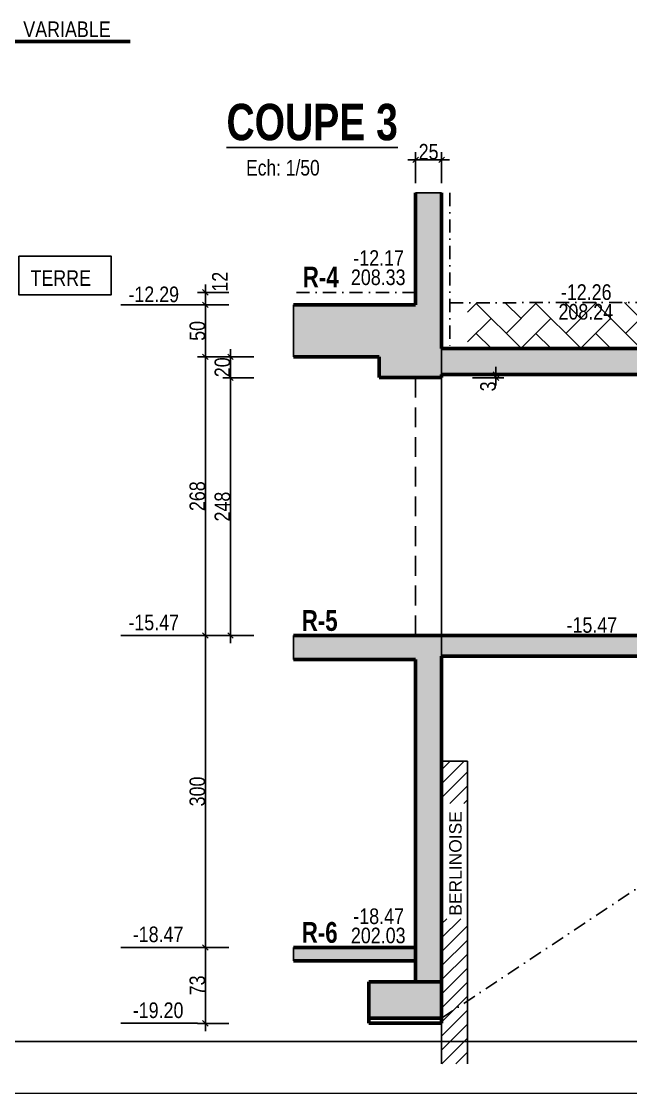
# Model space of a CAD drawing. Header units: millimetres. Extents: x 11663 to 22207, y 4553 to 8762.
# Drawn here: x 17420 to 18006, y 4553 to 5585 of the extents above; entities that cross this region are included whole.
import ezdxf
from ezdxf.enums import TextEntityAlignment as Align

# ---------------------------------------------------------------- set-up
doc = ezdxf.new("R2010")
doc.units = ezdxf.units.MM
doc.linetypes.add('CACHEX2', pattern=[19.05, 12.7, -6.35])
doc.linetypes.add('TIRETPTX2', pattern=[50.8, 25.4, -12.7, 0, -12.7])
for name, color, linetype in [('01_cote_gen', 4, 'Continuous'), ('01_linteaux', 2, 'Continuous'), ('01_poch_BN', 9, 'Continuous'), ('01_poch_murs', 253, 'Continuous'), ('01_texte', 230, 'Continuous'), ('AA_COTES', 2, 'Continuous')]:
    doc.layers.add(name, color=color, linetype=linetype)
doc.layers.add('01_murs_coup', color=5, linetype='Continuous', lineweight=60)
doc.styles.add('ARIAL NA', font='ARIALN.TTF')
doc.styles.add('impact', font='impact.ttf')
doc.styles.add('MATTE_TXT', font='arial.ttf')
doc.styles.add('STYLE2', font='ARIALN.TTF')
doc.dimstyles.new('JB50', dxfattribs={"dimscale": 0.1, "dimtxt": 150, "dimasz": 15, "dimexe": 0.1, "dimexo": 0.1, "dimgap": 0.09, "dimtad": 1, "dimdec": 1, "dimdsep": 46, "dimtxsty": 'STYLE2', "dimblk1": 'BOND_G', "dimblk2": 'BOND_D', "dimsah": 1, "dimcen": 1.5, "dimdle": 0.01, "dimse1": 1, "dimse2": 1, "dimclrd": 4, "dimclre": 2, "dimclrt": 6, "dimazin": 2, "dimtfac": 2.333333, "dimtdec": 1, "dimtix": 1, "dimtmove": 2, "dimatfit": 3, "dimldrblk": 'BOND_G', "dimfxl": 1, "dimtolj": 1, "dimtzin": 0, "dimarcsym": 0})

# ---------------------------------------------------------------- blocks, each defined once
blk = doc.blocks.new('BOND_G')
at = {"layer": 'AA_COTES', "color": 0}
for p, q in [((0, -5), (0, 15)), ((5, 0), (-5, 0)), ((1.77, 1.77), (-1.77, -1.77))]:
    blk.add_line(p, q, dxfattribs=at)
blk = doc.blocks.new('BOND_D')
at = {"layer": 'AA_COTES', "color": 0}
for p, q in [((5, 0), (-5, 0)), ((-1.77, -1.77), (1.77, 1.77)), ((0, 5), (0, -15))]:
    blk.add_line(p, q, dxfattribs=at)
blk = doc.blocks.new('*D246')
at = {"layer": '01_cote_gen', "color": 4, "lineweight": -2, "transparency": 16777216}
blk.add_line((17596.6, 5313.4), (17596.6, 5322.4), dxfattribs=at)
at = {"layer": 'Defpoints', "color": 0, "transparency": 16777216}
for p in [(17596.6, 5323.9), (17634.5, 5323.9), (17634.5, 5311.9)]:
    blk.add_point(p, dxfattribs=at)
at = {"layer": '01_cote_gen', "color": 4, "lineweight": -2, "transparency": 16777216, "xscale": 1.5, "yscale": 1.5, "zscale": 1.5}
for name, p, rotation in [('BOND_D', (17596.6, 5323.9), 90), ('BOND_G', (17596.6, 5311.9), 270)]:
    blk.add_blockref(name, p, dxfattribs=dict(at, rotation=rotation))
at = {"layer": '01_cote_gen', "color": 6, "transparency": 16777216, "insert": (17610.5, 5334.2), "char_height": 15, "attachment_point": 5, "rotation": 90, "style": 'STYLE2'}
blk.add_mtext('\\A1;12', dxfattribs=at)
blk = doc.blocks.new('*D247')
at = {"layer": '01_cote_gen', "color": 4, "lineweight": -2, "transparency": 16777216}
blk.add_line((17620.7, 4995.4), (17620.7, 5240.4), dxfattribs=at)
at = {"layer": 'Defpoints', "color": 0, "transparency": 16777216}
for p in [(17620.7, 5241.9), (17742.5, 5241.9), (17708.2, 4993.9)]:
    blk.add_point(p, dxfattribs=at)
at = {"layer": '01_cote_gen', "color": 4, "lineweight": -2, "transparency": 16777216, "xscale": 1.5, "yscale": 1.5, "zscale": 1.5}
for name, p, rotation in [('BOND_D', (17620.7, 5241.9), 90), ('BOND_G', (17620.7, 4993.9), 270)]:
    blk.add_blockref(name, p, dxfattribs=dict(at, rotation=rotation))
at = {"layer": '01_cote_gen', "color": 6, "transparency": 16777216, "insert": (17613, 5117.9), "char_height": 15, "attachment_point": 5, "rotation": 90, "style": 'STYLE2'}
blk.add_mtext('\\A1;248', dxfattribs=at)
blk = doc.blocks.new('*D242')
at = {"layer": '01_cote_gen', "color": 4, "lineweight": -2, "transparency": 16777216}
blk.add_line((17596.6, 4695.4), (17596.6, 4992.4), dxfattribs=at)
at = {"layer": 'Defpoints', "color": 0, "transparency": 16777216}
for p in [(17596.6, 4993.9), (17651.7, 4993.9), (17642.6, 4693.9)]:
    blk.add_point(p, dxfattribs=at)
at = {"layer": '01_cote_gen', "color": 4, "lineweight": -2, "transparency": 16777216, "xscale": 1.5, "yscale": 1.5, "zscale": 1.5}
for name, p, rotation in [('BOND_D', (17596.6, 4993.9), 90), ('BOND_G', (17596.6, 4693.9), 270)]:
    blk.add_blockref(name, p, dxfattribs=dict(at, rotation=rotation))
at = {"layer": '01_cote_gen', "color": 6, "transparency": 16777216, "insert": (17588.9, 4843.9), "char_height": 15, "attachment_point": 5, "rotation": 90, "style": 'STYLE2'}
blk.add_mtext('\\A1;300', dxfattribs=at)
blk = doc.blocks.new('*D243')
at = {"layer": '01_cote_gen', "color": 4, "lineweight": -2, "transparency": 16777216}
blk.add_line((17596.6, 4622.4), (17596.6, 4692.4), dxfattribs=at)
at = {"layer": 'Defpoints', "color": 0, "transparency": 16777216}
for p in [(17596.6, 4693.9), (17717, 4693.9), (17750.1, 4620.9)]:
    blk.add_point(p, dxfattribs=at)
at = {"layer": '01_cote_gen', "color": 4, "lineweight": -2, "transparency": 16777216, "xscale": 1.5, "yscale": 1.5, "zscale": 1.5}
for name, p, rotation in [('BOND_D', (17596.6, 4693.9), 90), ('BOND_G', (17596.6, 4620.9), 270)]:
    blk.add_blockref(name, p, dxfattribs=dict(at, rotation=rotation))
at = {"layer": '01_cote_gen', "color": 6, "transparency": 16777216, "insert": (17588.9, 4657.4), "char_height": 15, "attachment_point": 5, "rotation": 90, "style": 'STYLE2'}
blk.add_mtext('\\A1;73', dxfattribs=at)
blk = doc.blocks.new('*D245')
at = {"layer": '01_cote_gen', "color": 4, "lineweight": -2, "transparency": 16777216}
blk.add_line((17596.6, 5263.4), (17596.6, 5310.4), dxfattribs=at)
at = {"layer": 'Defpoints', "color": 0, "transparency": 16777216}
for p in [(17596.6, 5311.9), (17682.5, 5311.9), (17682.5, 5261.9)]:
    blk.add_point(p, dxfattribs=at)
at = {"layer": '01_cote_gen', "color": 4, "lineweight": -2, "transparency": 16777216, "xscale": 1.5, "yscale": 1.5, "zscale": 1.5}
for name, p, rotation in [('BOND_D', (17596.6, 5311.9), 90), ('BOND_G', (17596.6, 5261.9), 270)]:
    blk.add_blockref(name, p, dxfattribs=dict(at, rotation=rotation))
at = {"layer": '01_cote_gen', "color": 6, "transparency": 16777216, "insert": (17588.9, 5286.9), "char_height": 15, "attachment_point": 5, "rotation": 90, "style": 'STYLE2'}
blk.add_mtext('\\A1;50', dxfattribs=at)
blk = doc.blocks.new('*D244')
at = {"layer": '01_cote_gen', "color": 4, "lineweight": -2, "transparency": 16777216}
blk.add_line((17596.6, 4995.4), (17596.6, 5260.4), dxfattribs=at)
at = {"layer": 'Defpoints', "color": 0, "transparency": 16777216}
for p in [(17596.6, 5261.9), (17682.5, 5261.9), (17724.2, 4993.9)]:
    blk.add_point(p, dxfattribs=at)
at = {"layer": '01_cote_gen', "color": 4, "lineweight": -2, "transparency": 16777216, "xscale": 1.5, "yscale": 1.5, "zscale": 1.5}
for name, p, rotation in [('BOND_D', (17596.6, 5261.9), 90), ('BOND_G', (17596.6, 4993.9), 270)]:
    blk.add_blockref(name, p, dxfattribs=dict(at, rotation=rotation))
at = {"layer": '01_cote_gen', "color": 6, "transparency": 16777216, "insert": (17588.9, 5127.9), "char_height": 15, "attachment_point": 5, "rotation": 90, "style": 'STYLE2'}
blk.add_mtext('\\A1;268', dxfattribs=at)
blk = doc.blocks.new('*D248')
at = {"layer": '01_cote_gen', "color": 4, "lineweight": -2, "transparency": 16777216}
blk.add_line((17620.7, 5243.4), (17620.7, 5260.4), dxfattribs=at)
at = {"layer": 'Defpoints', "color": 0, "transparency": 16777216}
for p in [(17620.7, 5261.9), (17652.8, 5261.9), (17628.2, 5241.9)]:
    blk.add_point(p, dxfattribs=at)
at = {"layer": '01_cote_gen', "color": 4, "lineweight": -2, "transparency": 16777216, "xscale": 1.5, "yscale": 1.5, "zscale": 1.5}
for name, p, rotation in [('BOND_D', (17620.7, 5261.9), 90), ('BOND_G', (17620.7, 5241.9), 270)]:
    blk.add_blockref(name, p, dxfattribs=dict(at, rotation=rotation))
at = {"layer": '01_cote_gen', "color": 6, "transparency": 16777216, "insert": (17613, 5251.9), "char_height": 15, "attachment_point": 5, "rotation": 90, "style": 'STYLE2'}
blk.add_mtext('\\A1;20', dxfattribs=at)
blk = doc.blocks.new('*D353')
at = {"layer": '01_cote_gen', "color": 4, "lineweight": -2, "transparency": 16777216}
blk.add_line((17800.3, 5451.4), (17822.3, 5451.4), dxfattribs=at)
at = {"layer": 'Defpoints', "color": 0, "transparency": 16777216}
for p in [(17823.8, 5451.4), (17798.8, 5419.6), (17823.8, 5419.6)]:
    blk.add_point(p, dxfattribs=at)
at = {"layer": '01_cote_gen', "color": 4, "lineweight": -2, "transparency": 16777216, "xscale": 1.5, "yscale": 1.5, "zscale": 1.5, "rotation": 180}
blk.add_blockref('BOND_G', (17798.8, 5451.4), dxfattribs=at)
at = {"layer": '01_cote_gen', "color": 4, "lineweight": -2, "transparency": 16777216, "xscale": 1.5, "yscale": 1.5, "zscale": 1.5}
blk.add_blockref('BOND_D', (17823.8, 5451.4), dxfattribs=at)
at = {"layer": '01_cote_gen', "color": 6, "transparency": 16777216, "insert": (17811.3, 5459.1), "char_height": 15, "attachment_point": 5, "style": 'STYLE2'}
blk.add_mtext('\\A1;25', dxfattribs=at)
blk = doc.blocks.new('*D307')
at = {"layer": '01_cote_gen', "color": 4, "lineweight": -2, "transparency": 16777216}
for p, q in [((17876.1, 5246.4), (17876.1, 5247.9)), ((17876.1, 5241.9), (17876.1, 5244.9)), ((17876.1, 5240.4), (17876.1, 5238.9))]:
    blk.add_line(p, q, dxfattribs=at)
at = {"layer": 'Defpoints', "color": 0, "transparency": 16777216}
for p in [(17823.8, 5244.9), (17823.8, 5241.9), (17876.1, 5244.9)]:
    blk.add_point(p, dxfattribs=at)
at = {"layer": '01_cote_gen', "color": 4, "lineweight": -2, "transparency": 16777216, "xscale": 1.5, "yscale": 1.5, "zscale": 1.5}
for name, p, rotation in [('BOND_D', (17876.1, 5244.9), 270), ('BOND_G', (17876.1, 5241.9), 90)]:
    blk.add_blockref(name, p, dxfattribs=dict(at, rotation=rotation))
at = {"layer": '01_cote_gen', "color": 6, "transparency": 16777216, "insert": (17868.5, 5233.5), "char_height": 15, "attachment_point": 5, "rotation": 90, "style": 'STYLE2'}
blk.add_mtext('\\A1;3', dxfattribs=at)

msp = doc.modelspace()

# ---------------------------------------------------------------- hatches: boundary and pattern name
at = {"layer": '01_poch_BN'}
h = msp.add_hatch(color=256, dxfattribs=at)
h.dxf.hatch_style = 1
h.paths.add_polyline_path([(18388.83, 5331.92), (18388.83, 5336.92), (18363.83, 5334.92), (18363.83, 5329.92), (18363.83, 5269.92), (17823.83, 5269.92), (17823.83, 5419.61), (17798.83, 5419.61), (17798.83, 5311.92), (17681.41, 5311.92), (17681.41, 5261.92), (17763.83, 5261.92), (17763.83, 5241.92), (17798.83, 5241.92), (17823.83, 5241.92), (17823.83, 5244.92), (18363.83, 5244.92), (18363.83, 4968.9), (18318.83, 4968.9), (18318.83, 4933.89), (18388.83, 4933.89)])
h.paths.add_polyline_path([(18363.83, 4993.92), (17681.41, 4993.92), (17681.41, 4970.92), (17798.83, 4970.92), (17798.83, 4660.92), (17823.83, 4660.92), (17823.83, 4973.92), (18363.83, 4973.92)])
h.paths.add_polyline_path([(17798.83, 4693.92), (17681.41, 4693.92), (17681.41, 4680.92), (17798.83, 4680.92)], flags=17)
h.paths.add_polyline_path([(17823.83, 4660.92), (17753.83, 4660.92), (17753.83, 4625.92), (17823.83, 4625.92)])
h = msp.add_hatch(color=256, dxfattribs=at)
h.dxf.hatch_style = 1
h.paths.add_polyline_path([(17823.83, 5419.61), (17798.83, 5419.61), (17798.83, 5311.92), (17681.41, 5311.92), (17681.41, 5261.92), (17763.83, 5261.92), (17763.83, 5241.92), (17798.83, 5241.92), (17823.83, 5241.92), (17823.83, 5244.92), (18363.83, 5244.92), (18363.83, 4968.9), (18318.83, 4968.9), (18318.83, 4933.89), (18388.83, 4933.89), (18388.83, 5331.92), (18363.83, 5329.92), (18363.83, 5269.92), (17823.83, 5269.92)])
h.paths.add_polyline_path([(17823.83, 4973.92), (18363.83, 4973.92), (18363.83, 4993.92), (17681.41, 4993.92), (17681.41, 4970.92), (17798.83, 4970.92), (17798.83, 4660.92), (17823.83, 4660.92)])
h.paths.add_polyline_path([(17823.83, 4660.92), (17798.83, 4660.92), (17753.83, 4660.92), (17753.83, 4625.92), (17823.83, 4625.92)])
h.paths.add_polyline_path([(17798.83, 4693.92), (17681.41, 4693.92), (17681.41, 4680.92), (17798.83, 4680.92)], flags=17)
at = {"layer": '01_poch_murs'}
h = msp.add_hatch(dxfattribs=at)
h.set_pattern_fill('AR-HBONE', color=256, scale=0.2)
h.set_pattern_definition([(45, (5988.752, 5112.083), (3e-15, 28.73682), [60.96, -20.32]), (135, (6003.12, 5126.451), (3e-15, 28.73682), [60.96, -20.32])])
h.paths.add_polyline_path([(18363.83, 5314.92), (17848.83, 5313.95), (17848.83, 5269.92), (18363.83, 5269.92)])
h.paths.add_polyline_path([(18107.88, 5274.24), (18019.29, 5274.24), (18019.29, 5311.53), (18107.88, 5311.53)], flags=16)
h.paths.add_polyline_path([(18252.95, 5272.15), (18252.95, 5313.1), (18221.72, 5313.1), (18221.72, 5272.15)], flags=24)
h.paths.add_polyline_path([(17932.39, 5293.7), (18004.15, 5293.7), (18004.15, 5316.68), (17932.39, 5316.68)], flags=9)
h.paths.add_polyline_path([(18130.62, 5267.84), (18197.56, 5267.84), (18197.56, 5290.43), (18130.62, 5290.43)], flags=9)
h.paths.add_polyline_path([(18026.58, 5279.18), (18105.1, 5279.18), (18105.1, 5301.68), (18026.58, 5301.68)], flags=8)
h = msp.add_hatch(dxfattribs=at)
h.set_pattern_fill('ANSI31', color=256, scale=3)
h.set_pattern_definition([(45, (6167.589, 3311.184), (-6.735192, 6.735192), [])])
h.paths.add_polyline_path([(17848.83, 4872.92), (17823.83, 4872.92), (17823.83, 4832.22), (17848.83, 4832.22)])
h.paths.add_polyline_path([(17846.4, 4721.3), (17827.77, 4721.3)], flags=16)
h.paths.add_polyline_path([(17823.83, 4582.02), (17848.83, 4582.02), (17848.83, 4721.3), (17823.83, 4721.3)])

# ---------------------------------------------------------------- linework, layer by layer
at = {"layer": '01_linteaux', "linetype": 'TIRETPTX2', "ltscale": 0.5}
for p, q in [((17831.83, 5419.61, 9.99), (17831.83, 5269.92, 9.99)), ((17798.83, 5323.92, 9.99), (17681.41, 5323.92, 9.99)), ((17831.83, 5313.92, 9.99), (18363.83, 5314.92, 9.99)), ((17823.83, 4625.92, 9.99), (18318.83, 4954.92, 9.99))]:
    msp.add_line(p, q, dxfattribs=at)
at = {"layer": '01_linteaux'}
for p, q in [((17823.83, 5244.92, 9.99), (17823.83, 5269.92, 9.99)), ((17823.83, 5241.92, 9.99), (17823.83, 4973.92, 9.99)), ((17848.83, 4872.92, 9.99), (17823.83, 4872.92, 9.99)), ((17848.83, 4872.92, 9.99), (17848.83, 4582.02, 9.99)), ((17823.83, 4620.92, 9.99), (17823.83, 4582.02, 9.99))]:
    msp.add_line(p, q, dxfattribs=at)
at = {"layer": '01_linteaux', "linetype": 'CACHEX2', "ltscale": 1.5}
msp.add_line((17798.83, 5241.92, 9.99), (17798.83, 4993.92, 9.99), dxfattribs=at)
at = {"layer": '01_murs_coup'}
for p, q in [((17406.53, 5565.38, 9.99), (17524.11, 5565.38, 9.99)), ((17798.83, 5419.61, 9.99), (17798.83, 5311.92, 9.99)), ((17823.83, 5419.61, 9.99), (17823.83, 5269.92, 9.99)), ((17681.41, 5311.92, 9.99), (17798.83, 5311.92, 9.99)), ((17823.83, 5269.92, 9.99), (18363.83, 5269.92, 9.99)), ((17681.41, 5261.92, 9.99), (17763.83, 5261.92, 9.99)), ((17763.83, 5261.92, 9.99), (17763.83, 5241.92, 9.99)), ((17763.83, 5241.92, 9.99), (17798.83, 5241.92, 9.99)), ((17823.83, 5241.92, 9.99), (17798.83, 5241.92, 9.99)), ((17823.83, 5244.92, 9.99), (18363.83, 5244.92, 9.99)), ((17823.83, 5244.92, 9.99), (17823.83, 5241.92, 9.99)), ((18363.83, 4993.92, 9.99), (17681.41, 4993.92, 9.99)), ((17798.83, 4970.92, 9.99), (17681.41, 4970.92, 9.99)), ((17798.83, 4970.92, 9.99), (17798.83, 4660.92, 9.99)), ((17823.83, 4973.92, 9.99), (17823.83, 4660.92, 9.99)), ((18363.83, 4973.92, 9.99), (17823.83, 4973.92, 9.99)), ((17798.83, 4693.92, 9.99), (17681.41, 4693.92, 9.99)), ((17798.83, 4680.92, 9.99), (17681.41, 4680.92, 9.99)), ((17753.83, 4660.92, 9.99), (17823.83, 4660.92, 9.99)), ((17753.83, 4660.92, 9.99), (17753.83, 4620.92, 9.99)), ((17823.83, 4660.92, 9.99), (17823.83, 4620.92, 9.99)), ((17753.83, 4625.92, 9.99), (17823.83, 4625.92, 9.99)), ((17753.83, 4620.92, 9.99), (17823.83, 4620.92, 9.99))]:
    msp.add_line(p, q, dxfattribs=at)
at = {"layer": '01_murs_coup', "linetype": 'Continuous', "lineweight": 5}
msp.add_line((21156.96, 4553.36), (11662.74, 4553.36), dxfattribs=at)
at = {"layer": '01_murs_coup', "const_width": 3, "elevation": 9.99}
msp.add_lwpolyline([(17406.53, 5565.38), (17524.11, 5565.38)], dxfattribs=at)
at = {"layer": '01_poch_BN'}
for p, q in [((17798.83, 5419.61, 9.99), (17823.83, 5419.61, 9.99)), ((17681.41, 5311.92, 9.99), (17681.41, 5261.92, 9.99)), ((17681.41, 4970.92, 9.99), (17681.41, 4993.92, 9.99)), ((17681.41, 4693.92, 9.99), (17681.41, 4680.92, 9.99))]:
    msp.add_line(p, q, dxfattribs=at)
at = {"layer": '01_poch_murs'}
for p, q in [((17798.83, 5419.61, 9.99), (17823.83, 5419.61, 9.99)), ((17681.41, 5311.92, 9.99), (17681.41, 5261.92, 9.99)), ((17681.41, 4993.92, 9.99), (17681.41, 4970.92, 9.99)), ((17681.41, 4680.92, 9.99), (17681.41, 4693.92, 9.99))]:
    msp.add_line(p, q, dxfattribs=at)
at = {"layer": '01_texte'}
for p, q in [((17589.08, 5311.92, 9.99), (17515.28, 5311.92, 9.99)), ((17589.08, 4993.92, 9.99), (17515.28, 4993.92, 9.99)), ((17589.08, 4693.92, 9.99), (17515.28, 4693.92, 9.99)), ((17589.08, 4620.92, 9.99), (17515.28, 4620.92, 9.99)), ((21156.96, 4603.36), (11712.74, 4603.36))]:
    msp.add_line(p, q, dxfattribs=at)
at = {"layer": '01_texte', "elevation": 9.99}
msp.add_lwpolyline([(17417.25, 5358.8), (17505.84, 5358.8), (17505.84, 5321.51), (17417.25, 5321.51)], close=True, dxfattribs=at)

# ---------------------------------------------------------------- texts
at = {"layer": '01_texte'}
for s, height, style, p in [('VARIABLE', 15, 'ARIAL NA', (17421.4, 5569.53, 9.99)), ('-12.17', 15, 'ARIAL NA', (17738.87, 5349.49, 9.99)), ('TERRE', 15, 'ARIAL NA', (17428.3, 5330.2, 9.99)), ('R-4', 20, 'impact', (17690.26, 5328.66, 9.99)), ('208.33', 15, 'ARIAL NA', (17736.55, 5330.98, 9.99)), ('-12.26', 15, 'ARIAL NA', (17938.54, 5316.69, 9.99)), ('-12.29', 15, 'ARIAL NA', (17522.51, 5314.54, 9.99)), ('208.24', 15, 'ARIAL NA', (17936.22, 5297.79, 9.99)), ('-15.47', 15, 'ARIAL NA', (17522.51, 4998.99, 9.99)), ('R-5', 20, 'impact', (17689.23, 4998.35, 9.99)), ('-15.47', 15, 'ARIAL NA', (17943.97, 4996.55, 9.99)), ('-18.47', 15, 'ARIAL NA', (17738.87, 4716.41, 9.99)), ('-18.47', 15, 'ARIAL NA', (17526.74, 4698.99, 9.99)), ('R-6', 20, 'impact', (17689.23, 4698.35, 9.99)), ('202.03', 15, 'ARIAL NA', (17736.55, 4697.91, 9.99)), ('-19.20', 15, 'ARIAL NA', (17526.74, 4625.99, 9.99))]:
    msp.add_text(s, height=height, dxfattribs=dict(at, style=style)).set_placement(p)
at = {"layer": '01_texte', "style": 'impact'}
msp.add_text('%%UCOUPE 3', height=35, dxfattribs=at).set_placement((17699.28, 5459.8, 9.99), align=Align.BOTTOM_CENTER)
at = {"layer": '01_texte', "style": 'MATTE_TXT', "width": 0.8}
msp.add_text('Ech: 1/50', height=15, dxfattribs=at).set_placement((17671.14, 5431.78, 9.99), align=Align.BOTTOM_CENTER)
at = {"layer": '01_texte', "style": 'MATTE_TXT'}
msp.add_text('BERLINOISE', height=12, rotation=90, dxfattribs=at).set_placement((17843.09, 4724.4, 9.99))

# ---------------------------------------------------------------- dimensions: what is measured, and where the dimension line sits
at = {"layer": '01_cote_gen'}
dim = msp.add_linear_dim(base=(17823.83, 5451.45, 9.99), p1=(17798.83, 5419.61, 9.99), p2=(17823.83, 5419.61, 9.99), dimstyle='JB50', dxfattribs=at)
dim.commit()
dim.dimension.update_dxf_attribs({"geometry": '*D353', "text_midpoint": (17811.33, 5459.11, 9.99)})
for base, p1, p2, picture, middle in [((17596.58, 5323.92, 9.99), (17634.55, 5311.92, 9.99), (17634.55, 5323.92, 9.99), '*D246', (17610.5, 5334.17, 9.99)), ((17876.15, 5244.92, 9.99), (17823.83, 5241.92, 9.99), (17823.83, 5244.92, 9.99), '*D307', (17868.48, 5233.48, 9.99))]:
    dim = msp.add_linear_dim(base=base, p1=p1, p2=p2, angle=90, dimstyle='JB50', dxfattribs=at)
    dim.commit()
    dim.dimension.update_dxf_attribs({"geometry": picture, "text_midpoint": middle, "dimtype": 160})
for base, p1, p2, picture, middle in [((17596.58, 5311.92, 9.99), (17682.47, 5261.92, 9.99), (17682.47, 5311.92, 9.99), '*D245', (17588.91, 5286.92, 9.99)), ((17596.58, 5261.92, 9.99), (17724.24, 4993.92, 9.99), (17682.47, 5261.92, 9.99), '*D244', (17588.91, 5127.92, 9.99)), ((17620.67, 5261.92, 9.99), (17628.17, 5241.92, 9.99), (17652.8, 5261.92, 9.99), '*D248', (17613.01, 5251.92, 9.99)), ((17620.67, 5241.92, 9.99), (17708.19, 4993.92, 9.99), (17742.53, 5241.92, 9.99), '*D247', (17613.01, 5117.92, 9.99)), ((17596.58, 4993.92, 9.99), (17642.58, 4693.92, 9.99), (17651.67, 4993.92, 9.99), '*D242', (17588.91, 4843.92, 9.99)), ((17596.58, 4693.92, 9.99), (17750.12, 4620.92, 9.99), (17717, 4693.92, 9.99), '*D243', (17588.91, 4657.42, 9.99))]:
    dim = msp.add_linear_dim(base=base, p1=p1, p2=p2, angle=90, dimstyle='JB50', dxfattribs=at)
    dim.commit()
    dim.dimension.update_dxf_attribs({"geometry": picture, "text_midpoint": middle})

doc.saveas('drawing.dxf')
